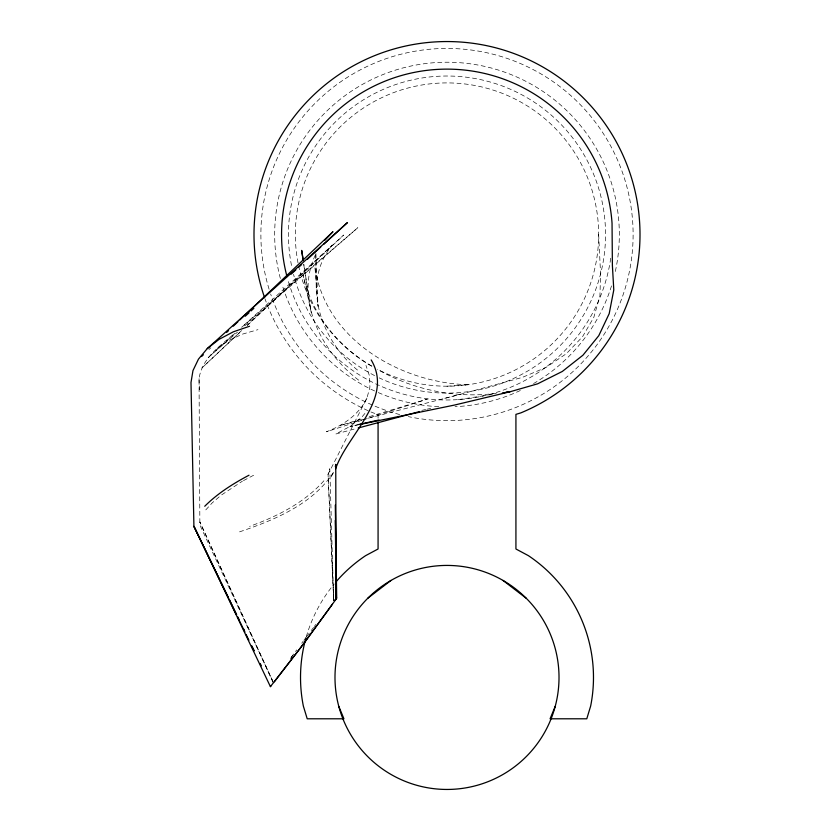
<?xml version="1.0" encoding="UTF-8"?>
<svg xmlns="http://www.w3.org/2000/svg" width="831" height="831" viewBox="0 0 831 831"><rect width="100%" height="100%" fill="white"/><g stroke="black" fill="none" stroke-linecap="round" stroke-linejoin="round"><path stroke-width="0.62" stroke-dasharray="4.16 3.12" d="M358.639 380.141C321.535 352.064 293.686 298.558 316.092 253.445M357.455 370.024C322.262 341.416 300.033 284.088 332.078 245.322L247.233 325.253M272.828 681.327L200.593 526.615L199.856 521.993L199.045 378.718C201.84 358.068 220.381 345.789 234.861 333.179M333.553 598.299L328.058 474.345L366.97 397.987L369.909 387.163L369.577 376.173L365.972 365.443M239.567 531.85C275.082 519.801 314.575 503.565 334.779 470.169M331.122 476.942L334.301 471.281M366.97 397.987C359.169 414.648 343.078 425.316 326.386 431.788L362.087 420.226M290.414 658.599L293.883 653.904M291.214 657.373L296.719 649.935M301.736 643.194L303.17 641.262M303.897 640.306L306.047 637.429M306.764 636.473L309.641 632.64M311.21 630.584L313.547 627.488M314.326 626.449L315.884 624.393M364.913 413.443L361.714 417.276L349.955 426.5L335.672 434.042L355.689 428.682M205.787 509.881L212.237 502.859L220.714 495.556M323.872 480.806C304.302 502.89 276.972 516.487 249.612 526.387M241.582 330.582L201.985 367.894L241.665 330.696M247.337 325.378L343.691 235.048L241.759 327.217L357.829 227.704L244.314 326.219M208.955 349.508L210.866 347.763M235.028 333.293L208.103 357.642L237.458 332.161M221.732 494.829L242.361 481.201M217.151 348.366L228.785 340.409L242.569 334.104L257.953 329.658M243.483 480.609L254.691 474.698M363.313 419.832L427.331 399.109L367.177 417.297M361.038 419.156L340.17 425.472L460.925 394.164L522.387 377.378L546.081 367.395L566.378 353.684L582.51 336.763L593.833 317.286L599.93 295.992L600.564 273.711L598.652 234.56M444.803 398.309L460.925 394.164M358.784 424.516L349.955 426.5L358.753 424.693M421.857 410.358L425.638 409.506M426.905 409.226L430.687 408.374M458.317 399.607L487.257 395.234M488.524 395.037L492.295 394.476M496.284 393.333C455.565 398.62 412.83 389.895 377.357 369.265M447.005 386.207L468.549 384.743C400.251 383.101 324.589 339.11 314.907 266.616L318.003 306.317L315.894 253.372M371.904 366.17C338.103 346.537 311.168 313.578 303.097 274.864L311.272 312.498L303.834 264.331M273.378 682.5L199.856 521.993L273.274 682.926M303.731 264.393L308.01 293.675M333.771 600.46L328.058 474.345L329.814 468.694L333.688 600.875M199.045 378.718L199.378 389.708M315.707 254.587L316.258 289.209M378.074 418.253L378.074 414.368L373.14 412.872A193.01 193.01 0 0 1 265.068 299.004M306.296 636.723A146.474 146.474 0 0 1 334.166 584.027M269.099 289.23A186.113 186.113 0 0 1 423.072 49.985A186.113 186.113 0 0 1 632.962 242.05A186.113 186.113 0 0 1 408.291 416.601M399.69 414.555A186.113 186.113 0 0 1 270.646 294.029M291.504 265.484A158.544 158.544 0 0 1 449.592 76.037A158.544 158.544 0 0 1 601.405 270.542A158.544 158.544 0 0 1 379.237 377.887M374.573 375.581A158.544 158.544 0 0 1 293.53 274.323M298.017 262.876A151.647 151.647 0 0 1 452.168 82.996A151.647 151.647 0 0 1 593.708 272.963A151.647 151.647 0 0 1 377.243 369.203M371.54 366.097A151.647 151.647 0 0 1 299.067 267.925M280.359 278.447A172.329 172.329 0 0 1 443.993 62.252A172.329 172.329 0 0 1 615.075 272.599M611.502 285.906A172.329 172.329 0 0 1 533.575 383.558M520.299 390.518A172.329 172.329 0 0 1 455.035 406.691M438.706 406.681A172.329 172.329 0 0 1 375.747 391.463M374.604 390.944A172.329 172.329 0 0 1 282.052 284.451M610.733 258.212A165.431 165.431 0 0 1 287.682 279.102"/><path stroke-width="1.25" d="M335.36 466.69L335.745 464.373L336.129 599.078L303.928 643.402L270.418 686.645L193.914 526.314L190.995 382.52L192.969 370.595L198.453 359.148L207.241 348.605L347.493 222.552L323.602 244.439M555.191 706.433L550.07 718.794L586.79 718.794L590.664 706.018A146.474 146.474 0 0 0 528.381 555.648L515.926 548.99L515.926 414.368L520.86 412.872A193.01 193.01 0 0 0 626.73 164.206A193.01 193.01 0 0 0 380.183 53.485A193.01 193.01 0 0 0 264.653 297.81M270.418 686.645L270.979 685.585M335.298 505.04L336.69 598.019L336.129 599.078L335.309 520.445M335.568 469.016C346.807 434.935 394.351 399.109 371.187 359.916M332.452 604.147L300.022 648.481L274.323 681.794M334.675 600.211L336.69 598.019M324.942 240.169L332.961 231.714L239.837 319.935M201.268 356.468L203.159 354.692L201.32 356.52M226.666 332.41L228.556 330.624M233.251 326.178L237.957 321.722M204.738 506.266C217.556 493.427 233.044 483.663 249.009 475.218M245.259 316.237L249.082 312.736M250.993 310.981L253.86 308.353M291.12 274.209L295.898 269.826M298.765 267.208L301.632 264.58M307.366 259.324L320.735 247.067M207.241 348.605L219.01 339.391L233.282 331.839L249.529 326.261M367.79 598.237L390.996 580.433A112.008 112.008 0 0 1 559.014 677.442A112.008 112.008 0 0 1 390.996 774.44A112.008 112.008 0 0 1 390.996 580.433M358.182 428.007L419.478 411.594M358.784 424.516L378.967 419.987M360.01 424.433L454.37 405.092L509.912 391.806L537.647 383.818L562.307 371.457L582.947 355.211L598.777 335.682L609.196 313.651L613.787 289.936L612.385 265.463L612.042 223.238A165.431 165.431 0 0 0 420.195 71.31A165.431 165.431 0 0 0 286.996 276.609M502.36 392.949L509.912 391.806L506.193 392.222M503.004 580.433L526.21 598.237M236.44 614.649L193.914 526.314L219.789 579.789M237.573 616.976L244.937 632.09M246.069 634.417L248.895 640.234M251.731 646.051L253.995 650.704M260.217 663.491L261.35 665.818M220.921 582.115L228.224 597.229M229.356 599.556L236.669 614.67M237.791 616.997L238.913 619.324M243.41 628.62L244.543 630.947M251.855 646.061L254.099 650.704M338.809 706.433L343.93 718.794L307.21 718.794L303.336 706.018A146.474 146.474 0 0 1 305.953 637.928M303.253 260.529L301.684 250.391L303.18 260.57M378.074 422.138L378.074 548.99L365.619 555.648A146.474 146.474 0 0 0 335.786 582.105"/></g></svg>
